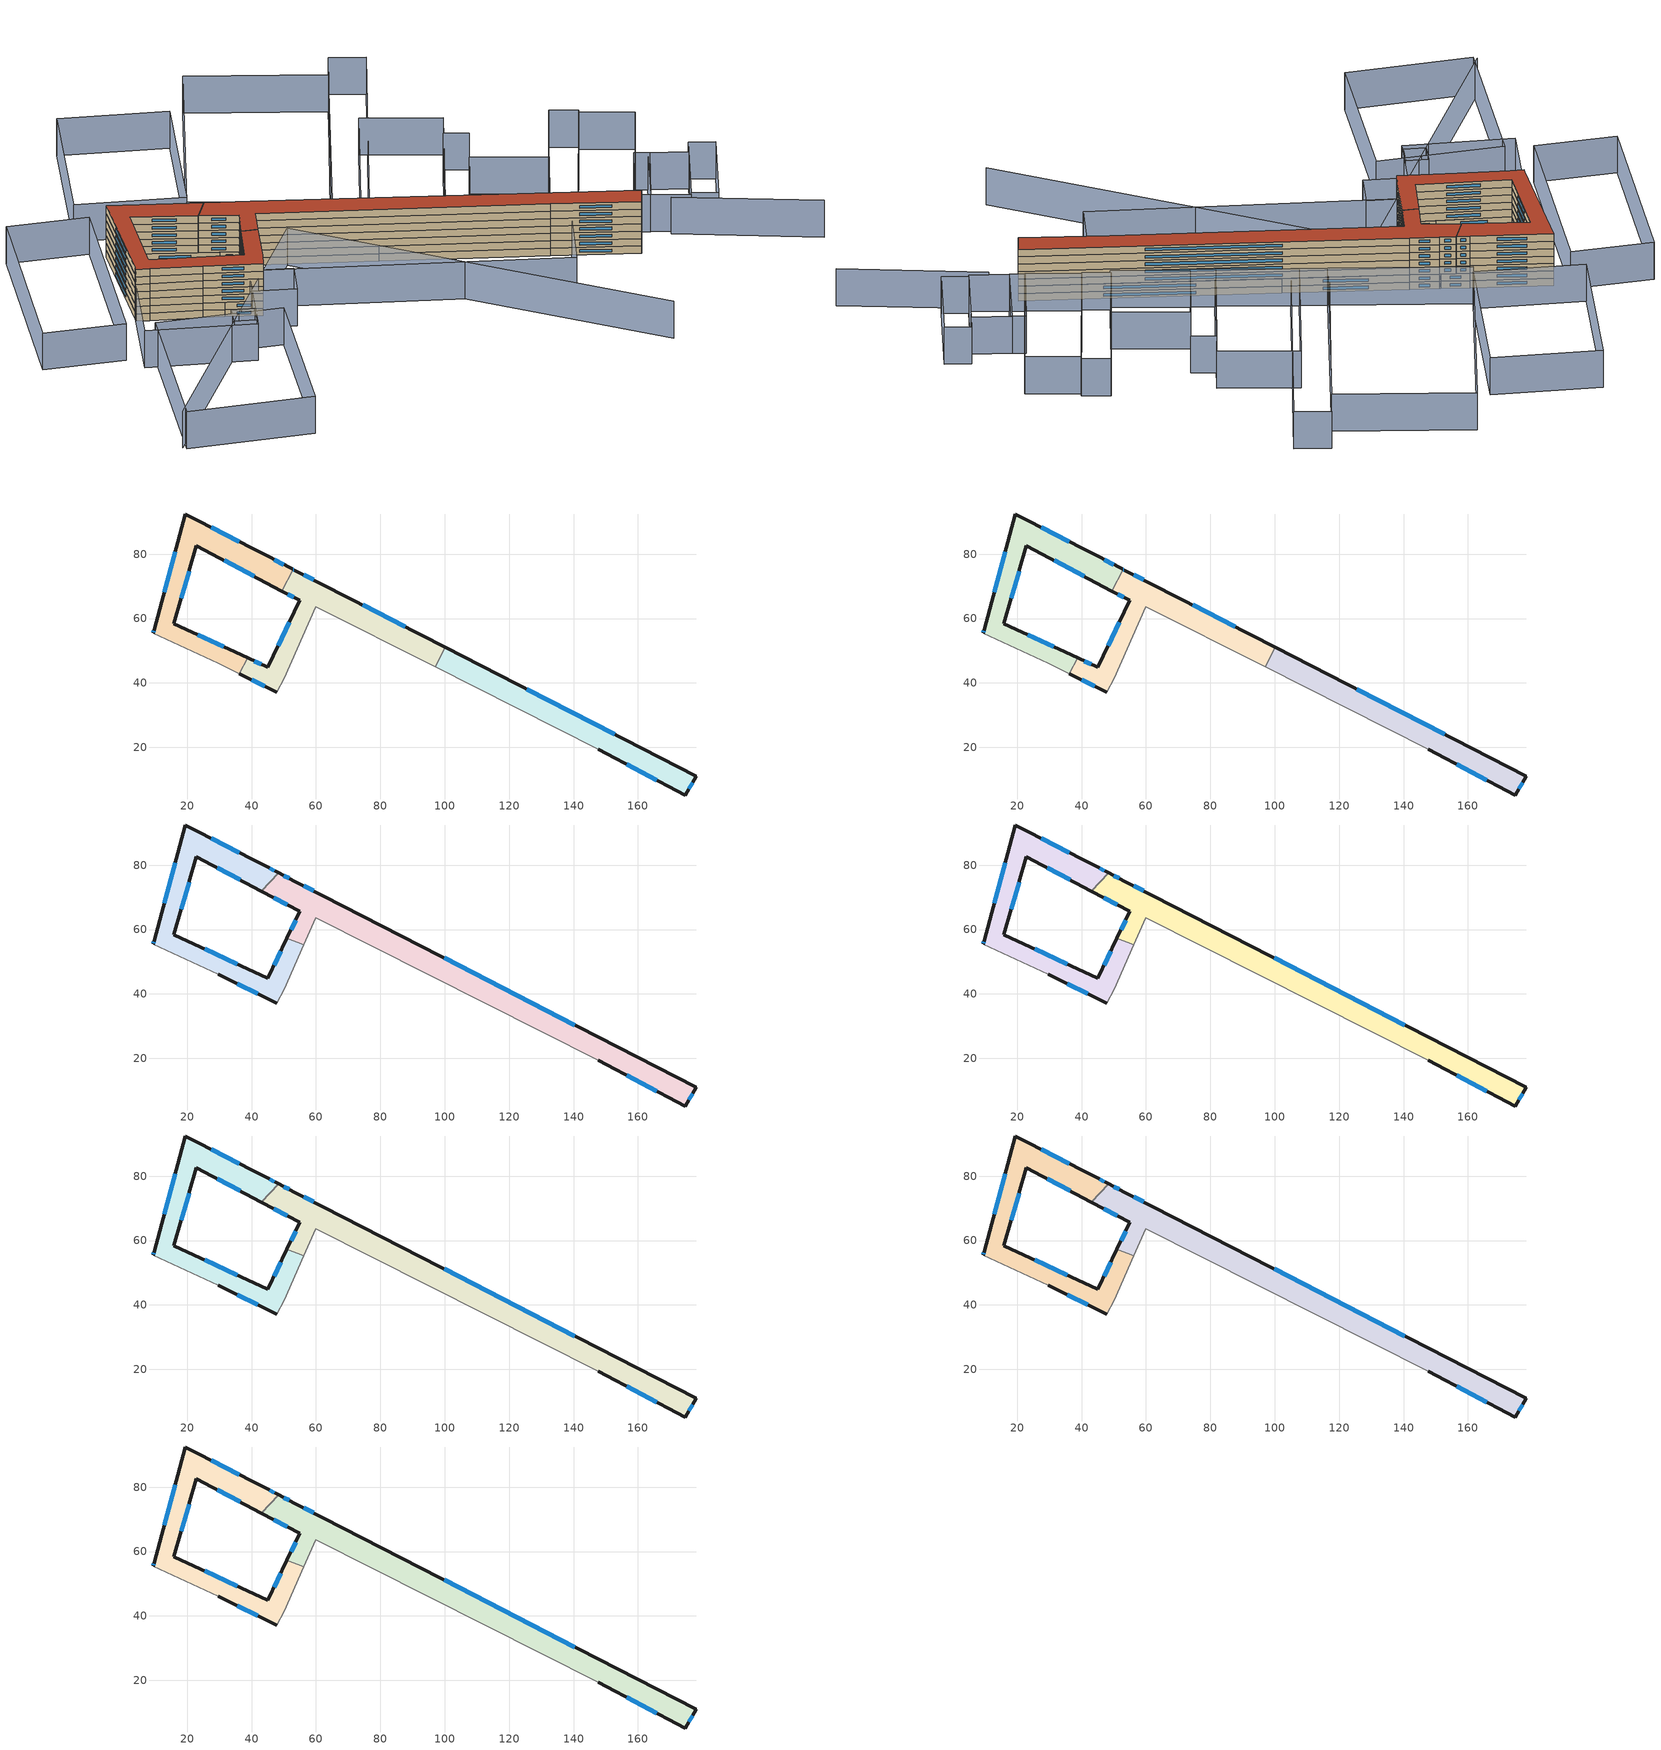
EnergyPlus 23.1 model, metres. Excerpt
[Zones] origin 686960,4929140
3b137a58e6341a56_F0_dwelling_0
 floor ground (EU_floor_Construction): 178.19,10.96 174.68,5.21 147.74,19.35 97.01,45.03 100.11,51.07 z0
 wall outside (EU_wall_Construction): 147.74,19.35 174.68,5.21 178.19,10.96 100.11,51.07 z0:3
 wall adiabatic (EU_wall_Construction): 97.01,45.03 147.74,19.35 z0:3
 wall to 3b137a58e6341a56_F0_dwelling_1 (EU_wall_Construction): 100.11,51.07 97.01,45.03 z0:3
 window (EU_Window_Construction): 152.79,24.01 125.5,38.02 / 175.82,7.08 177.05,9.09 / 156.5,14.75 165.92,9.81 z0.98:2.02
3b137a58e6341a56_F0_dwelling_1
 floor ground (EU_floor_Construction): 100.11,51.07 97.01,45.03 60,63.75 50.1,41.49 47.81,37.13 36.26,42.86 38.78,47.78 45.1,44.83 54.95,65.63 49.44,68.56 52.89,75.29 53.32,75.07 62.15,70.56 z0
 wall outside (EU_wall_Construction): 36.26,42.86 47.81,37.13 / 49.44,68.56 54.95,65.63 45.1,44.83 38.78,47.78 / 100.11,51.07 62.15,70.56 53.32,75.07 52.89,75.29 z0:3
 wall adiabatic (EU_wall_Construction): 47.81,37.13 50.1,41.49 60,63.75 97.01,45.03 z0:3
 wall to 3b137a58e6341a56_F0_dwelling_2 (EU_wall_Construction): 38.78,47.78 36.26,42.86 / 52.89,75.29 49.44,68.56 z0:3
 window (EU_Window_Construction): 40.01,41 44.05,39 / 43.04,45.78 40.83,46.82 / 51.75,58.87 48.3,51.59 / 51.23,67.61 53.16,66.58 / 53.18,75.15 53.03,75.22 / 59.28,72.03 56.19,73.61 / 87.76,57.41 74.49,64.22 z0.98:2.02
3b137a58e6341a56_F0_dwelling_2
 floor ground (EU_floor_Construction): 44.24,79.77 52.89,75.29 49.44,68.56 22.88,82.64 15.91,58.45 38.78,47.78 36.26,42.86 29.66,46.13 13.56,53.58 9.41,55.42 9.71,56.57 19.46,92.48 z0
 wall outside (EU_wall_Construction): 38.78,47.78 15.91,58.45 22.88,82.64 49.44,68.56 / 52.89,75.29 44.24,79.77 19.46,92.48 9.71,56.57 9.41,55.42 z0:3
 wall adiabatic (EU_wall_Construction): 9.41,55.42 13.56,53.58 29.66,46.13 36.26,42.86 z0:3
 window (EU_Window_Construction): 31.52,78.06 40.8,73.14 / 18.18,66.31 20.61,74.77 / 31.34,51.25 23.35,54.98 / 9.61,56.19 9.51,55.8 / 16.29,80.8 12.88,68.25 / 36.18,83.91 27.52,88.35 / 50.08,76.75 47.05,78.32 z0.98:2.02
3b137a58e6341a56_F1_dwelling_0
 floor to 3b137a58e6341a56_F0_dwelling_0 (EU_floor_Construction): 178.19,10.96 174.68,5.21 147.74,19.35 97.01,45.03 100.11,51.07 z3
 wall outside (EU_wall_Construction): 147.74,19.35 174.68,5.21 178.19,10.96 100.11,51.07 z3:6
 wall adiabatic (EU_wall_Construction): 97.01,45.03 147.74,19.35 z3:6
 wall to 3b137a58e6341a56_F1_dwelling_1 (EU_wall_Construction): 100.11,51.07 97.01,45.03 z3:6
 window (EU_Window_Construction): 152.79,24.01 125.5,38.02 / 175.82,7.08 177.05,9.09 / 156.5,14.75 165.92,9.81 z3.98:5.02
3b137a58e6341a56_F1_dwelling_1
 floor to 3b137a58e6341a56_F0_dwelling_1 (EU_floor_Construction): 100.11,51.07 97.01,45.03 60,63.75 50.1,41.49 47.81,37.13 36.26,42.86 38.78,47.78 45.1,44.83 54.95,65.63 49.44,68.56 52.89,75.29 53.32,75.07 62.15,70.56 z3
 wall outside (EU_wall_Construction): 36.26,42.86 47.81,37.13 / 49.44,68.56 54.95,65.63 45.1,44.83 38.78,47.78 / 100.11,51.07 62.15,70.56 53.32,75.07 52.89,75.29 z3:6
 wall adiabatic (EU_wall_Construction): 47.81,37.13 50.1,41.49 60,63.75 97.01,45.03 z3:6
 wall to 3b137a58e6341a56_F1_dwelling_2 (EU_wall_Construction): 38.78,47.78 36.26,42.86 / 52.89,75.29 49.44,68.56 z3:6
 window (EU_Window_Construction): 40.01,41 44.05,39 / 43.04,45.78 40.83,46.82 / 51.75,58.87 48.3,51.59 / 51.23,67.61 53.16,66.58 / 53.18,75.15 53.03,75.22 / 59.28,72.03 56.19,73.61 / 87.76,57.41 74.49,64.22 z3.98:5.02
3b137a58e6341a56_F1_dwelling_2
 floor to 3b137a58e6341a56_F0_dwelling_2 (EU_floor_Construction): 44.24,79.77 52.89,75.29 49.44,68.56 22.88,82.64 15.91,58.45 38.78,47.78 36.26,42.86 29.66,46.13 13.56,53.58 9.41,55.42 9.71,56.57 19.46,92.48 z3
 wall outside (EU_wall_Construction): 38.78,47.78 15.91,58.45 22.88,82.64 49.44,68.56 / 52.89,75.29 44.24,79.77 19.46,92.48 9.71,56.57 9.41,55.42 z3:6
 wall adiabatic (EU_wall_Construction): 9.41,55.42 13.56,53.58 29.66,46.13 36.26,42.86 z3:6
 window (EU_Window_Construction): 31.52,78.06 40.8,73.14 / 18.18,66.31 20.61,74.77 / 31.34,51.25 23.35,54.98 / 9.61,56.19 9.51,55.8 / 16.29,80.8 12.88,68.25 / 36.18,83.91 27.52,88.35 / 50.08,76.75 47.05,78.32 z3.98:5.02
3b137a58e6341a56_F2_dwelling_0
 floor to 3b137a58e6341a56_F1_dwelling_1 (EU_floor_Construction): 56.27,55.36 50.1,41.49 47.81,37.13 36.26,42.86 38.78,47.78 45.1,44.83 50.99,57.27 z6
 floor to 3b137a58e6341a56_F1_dwelling_2 (EU_floor_Construction): 44.24,79.77 48.39,77.62 42.99,71.97 22.88,82.64 15.91,58.45 38.78,47.78 36.26,42.86 29.66,46.13 13.56,53.58 9.41,55.42 9.71,56.57 19.46,92.48 z6
 wall outside (EU_wall_Construction): 50.99,57.27 45.1,44.83 15.91,58.45 22.88,82.64 42.99,71.97 / 29.66,46.13 47.81,37.13 / 48.39,77.62 44.24,79.77 19.46,92.48 9.71,56.57 9.41,55.42 z6:9
 wall adiabatic (EU_wall_Construction): 47.81,37.13 50.1,41.49 56.27,55.36 / 9.41,55.42 13.56,53.58 29.66,46.13 z6:9
 wall to 3b137a58e6341a56_F2_dwelling_1 (EU_wall_Construction): 42.99,71.97 48.39,77.62 / 56.27,55.36 50.99,57.27 z6:9
 window (EU_Window_Construction): 29.42,79.17 36.45,75.44 / 18.18,66.31 20.61,74.77 / 35.61,49.25 25.4,54.02 / 49.08,53.22 47.02,48.87 / 35.56,43.21 41.91,40.06 / 9.61,56.19 9.51,55.8 / 16.29,80.8 12.88,68.25 / 36.18,83.91 27.52,88.35 / 47.04,78.32 45.59,79.07 z6.98:8.02
3b137a58e6341a56_F2_dwelling_1
 floor to 3b137a58e6341a56_F1_dwelling_0 (EU_floor_Construction): 178.19,10.96 174.68,5.21 147.74,19.35 97.01,45.03 100.11,51.07 z6
 floor to 3b137a58e6341a56_F1_dwelling_1 (EU_floor_Construction): 100.11,51.07 97.01,45.03 60,63.75 56.27,55.36 50.99,57.27 54.95,65.63 49.44,68.56 52.89,75.29 53.32,75.07 62.15,70.56 z6
 floor to 3b137a58e6341a56_F1_dwelling_2 (EU_floor_Construction): 52.89,75.29 49.44,68.56 42.99,71.97 48.39,77.62 z6
 wall outside (EU_wall_Construction): 147.74,19.35 174.68,5.21 178.19,10.96 62.15,70.56 53.32,75.07 48.39,77.62 / 42.99,71.97 54.95,65.63 50.99,57.27 z6:9
 wall adiabatic (EU_wall_Construction): 56.27,55.36 60,63.75 147.74,19.35 z6:9
 window (EU_Window_Construction): 156.5,14.75 165.92,9.81 / 53.66,62.91 52.28,59.99 / 46.88,69.91 51.06,67.7 / 51.72,75.9 50,76.79 / 59.28,72.03 56.19,73.61 / 140.45,30.35 99.89,51.18 / 175.82,7.08 177.05,9.09 z6.98:8.02
3b137a58e6341a56_F3_dwelling_0
 floor to 3b137a58e6341a56_F2_dwelling_0 (EU_floor_Construction): 48.39,77.62 42.99,71.97 22.88,82.64 15.91,58.45 45.1,44.83 50.99,57.27 56.27,55.36 50.1,41.49 47.81,37.13 29.66,46.13 13.56,53.58 9.41,55.42 9.71,56.57 19.46,92.48 44.24,79.77 z9
 wall outside (EU_wall_Construction): 50.99,57.27 45.1,44.83 15.91,58.45 22.88,82.64 42.99,71.97 / 29.66,46.13 47.81,37.13 / 48.39,77.62 44.24,79.77 19.46,92.48 9.71,56.57 9.41,55.42 z9:12
 wall adiabatic (EU_wall_Construction): 47.81,37.13 50.1,41.49 56.27,55.36 / 9.41,55.42 13.56,53.58 29.66,46.13 z9:12
 wall to 3b137a58e6341a56_F3_dwelling_1 (EU_wall_Construction): 42.99,71.97 48.39,77.62 / 56.27,55.36 50.99,57.27 z9:12
 window (EU_Window_Construction): 29.42,79.17 36.45,75.44 / 18.18,66.31 20.61,74.77 / 35.61,49.25 25.4,54.02 / 49.08,53.22 47.02,48.87 / 35.56,43.21 41.91,40.06 / 9.61,56.19 9.51,55.8 / 16.29,80.8 12.88,68.25 / 36.18,83.91 27.52,88.35 / 47.04,78.32 45.59,79.07 z9.98:11.02
3b137a58e6341a56_F3_dwelling_1
 floor to 3b137a58e6341a56_F2_dwelling_1 (EU_floor_Construction): 147.74,19.35 60,63.75 56.27,55.36 50.99,57.27 54.95,65.63 42.99,71.97 48.39,77.62 53.32,75.07 62.15,70.56 178.19,10.96 174.68,5.21 z9
 wall outside (EU_wall_Construction): 147.74,19.35 174.68,5.21 178.19,10.96 62.15,70.56 53.32,75.07 48.39,77.62 / 42.99,71.97 54.95,65.63 50.99,57.27 z9:12
 wall adiabatic (EU_wall_Construction): 56.27,55.36 60,63.75 147.74,19.35 z9:12
 window (EU_Window_Construction): 156.5,14.75 165.92,9.81 / 53.66,62.91 52.28,59.99 / 46.88,69.91 51.06,67.7 / 51.72,75.9 50,76.79 / 59.28,72.03 56.19,73.61 / 140.45,30.35 99.89,51.18 / 175.82,7.08 177.05,9.09 z9.98:11.02
3b137a58e6341a56_F4_dwelling_0
 floor to 3b137a58e6341a56_F3_dwelling_0 (EU_floor_Construction): 48.39,77.62 42.99,71.97 22.88,82.64 15.91,58.45 45.1,44.83 50.99,57.27 56.27,55.36 50.1,41.49 47.81,37.13 29.66,46.13 13.56,53.58 9.41,55.42 9.71,56.57 19.46,92.48 44.24,79.77 z12
 wall outside (EU_wall_Construction): 50.99,57.27 45.1,44.83 15.91,58.45 22.88,82.64 42.99,71.97 / 29.66,46.13 47.81,37.13 / 48.39,77.62 44.24,79.77 19.46,92.48 9.71,56.57 9.41,55.42 z12:15
 wall adiabatic (EU_wall_Construction): 47.81,37.13 50.1,41.49 56.27,55.36 / 9.41,55.42 13.56,53.58 29.66,46.13 z12:15
 wall to 3b137a58e6341a56_F4_dwelling_1 (EU_wall_Construction): 42.99,71.97 48.39,77.62 / 56.27,55.36 50.99,57.27 z12:15
 window (EU_Window_Construction): 29.42,79.17 36.45,75.44 / 18.18,66.31 20.61,74.77 / 35.61,49.25 25.4,54.02 / 49.08,53.22 47.02,48.87 / 35.56,43.21 41.91,40.06 / 9.61,56.19 9.51,55.8 / 16.29,80.8 12.88,68.25 / 36.18,83.91 27.52,88.35 / 47.04,78.32 45.59,79.07 z12.98:14.02
3b137a58e6341a56_F4_dwelling_1
 floor to 3b137a58e6341a56_F3_dwelling_1 (EU_floor_Construction): 147.74,19.35 60,63.75 56.27,55.36 50.99,57.27 54.95,65.63 42.99,71.97 48.39,77.62 53.32,75.07 62.15,70.56 178.19,10.96 174.68,5.21 z12
 wall outside (EU_wall_Construction): 147.74,19.35 174.68,5.21 178.19,10.96 62.15,70.56 53.32,75.07 48.39,77.62 / 42.99,71.97 54.95,65.63 50.99,57.27 z12:15
 wall adiabatic (EU_wall_Construction): 56.27,55.36 60,63.75 147.74,19.35 z12:15
 window (EU_Window_Construction): 156.5,14.75 165.92,9.81 / 53.66,62.91 52.28,59.99 / 46.88,69.91 51.06,67.7 / 51.72,75.9 50,76.79 / 59.28,72.03 56.19,73.61 / 140.45,30.35 99.89,51.18 / 175.82,7.08 177.05,9.09 z12.98:14.02
3b137a58e6341a56_F5_dwelling_0
 floor to 3b137a58e6341a56_F4_dwelling_0 (EU_floor_Construction): 48.39,77.62 42.99,71.97 22.88,82.64 15.91,58.45 45.1,44.83 50.99,57.27 56.27,55.36 50.1,41.49 47.81,37.13 29.66,46.13 13.56,53.58 9.41,55.42 9.71,56.57 19.46,92.48 44.24,79.77 z15
 wall outside (EU_wall_Construction): 50.99,57.27 45.1,44.83 15.91,58.45 22.88,82.64 42.99,71.97 / 29.66,46.13 47.81,37.13 / 48.39,77.62 44.24,79.77 19.46,92.48 9.71,56.57 9.41,55.42 z15:18
 wall adiabatic (EU_wall_Construction): 47.81,37.13 50.1,41.49 56.27,55.36 / 9.41,55.42 13.56,53.58 29.66,46.13 z15:18
 wall to 3b137a58e6341a56_F5_dwelling_1 (EU_wall_Construction): 42.99,71.97 48.39,77.62 / 56.27,55.36 50.99,57.27 z15:18
 window (EU_Window_Construction): 29.42,79.17 36.45,75.44 / 18.18,66.31 20.61,74.77 / 35.61,49.25 25.4,54.02 / 49.08,53.22 47.02,48.87 / 35.56,43.21 41.91,40.06 / 9.61,56.19 9.51,55.8 / 16.29,80.8 12.88,68.25 / 36.18,83.91 27.52,88.35 / 47.04,78.32 45.59,79.07 z15.98:17.02
3b137a58e6341a56_F5_dwelling_1
 floor to 3b137a58e6341a56_F4_dwelling_1 (EU_floor_Construction): 147.74,19.35 60,63.75 56.27,55.36 50.99,57.27 54.95,65.63 42.99,71.97 48.39,77.62 53.32,75.07 62.15,70.56 178.19,10.96 174.68,5.21 z15
 wall outside (EU_wall_Construction): 147.74,19.35 174.68,5.21 178.19,10.96 62.15,70.56 53.32,75.07 48.39,77.62 / 42.99,71.97 54.95,65.63 50.99,57.27 z15:18
 wall adiabatic (EU_wall_Construction): 56.27,55.36 60,63.75 147.74,19.35 z15:18
 window (EU_Window_Construction): 156.5,14.75 165.92,9.81 / 53.66,62.91 52.28,59.99 / 46.88,69.91 51.06,67.7 / 51.72,75.9 50,76.79 / 59.28,72.03 56.19,73.61 / 140.45,30.35 99.89,51.18 / 175.82,7.08 177.05,9.09 z15.98:17.02
3b137a58e6341a56_F6_dwelling_0
 floor to 3b137a58e6341a56_F5_dwelling_0 (EU_floor_Construction): 48.39,77.62 42.99,71.97 22.88,82.64 15.91,58.45 45.1,44.83 50.99,57.27 56.27,55.36 50.1,41.49 47.81,37.13 29.66,46.13 13.56,53.58 9.41,55.42 9.71,56.57 19.46,92.48 44.24,79.77 z18
 wall outside (EU_wall_Construction): 50.99,57.27 45.1,44.83 15.91,58.45 22.88,82.64 42.99,71.97 / 29.66,46.13 47.81,37.13 / 48.39,77.62 44.24,79.77 19.46,92.48 9.71,56.57 9.41,55.42 z18:21
 wall adiabatic (EU_wall_Construction): 47.81,37.13 50.1,41.49 56.27,55.36 / 9.41,55.42 13.56,53.58 29.66,46.13 z18:21
 wall to 3b137a58e6341a56_F6_dwelling_1 (EU_wall_Construction): 42.99,71.97 48.39,77.62 / 56.27,55.36 50.99,57.27 z18:21
 window (EU_Window_Construction): 29.42,79.17 36.45,75.44 / 18.18,66.31 20.61,74.77 / 35.61,49.25 25.4,54.02 / 49.08,53.22 47.02,48.87 / 35.56,43.21 41.91,40.06 / 9.61,56.19 9.51,55.8 / 16.29,80.8 12.88,68.25 / 36.18,83.91 27.52,88.35 / 47.04,78.32 45.59,79.07 z18.98:20.02
 roof outside (EU_roof_Construction): 50.1,41.49 56.27,55.36 50.99,57.27 45.1,44.83 15.91,58.45 22.88,82.64 42.99,71.97 48.39,77.62 44.24,79.77 19.46,92.48 9.71,56.57 9.41,55.42 13.56,53.58 29.66,46.13 47.81,37.13 z21
3b137a58e6341a56_F6_dwelling_1
 floor to 3b137a58e6341a56_F5_dwelling_1 (EU_floor_Construction): 147.74,19.35 60,63.75 56.27,55.36 50.99,57.27 54.95,65.63 42.99,71.97 48.39,77.62 53.32,75.07 62.15,70.56 178.19,10.96 174.68,5.21 z18
 wall outside (EU_wall_Construction): 147.74,19.35 174.68,5.21 178.19,10.96 62.15,70.56 53.32,75.07 48.39,77.62 / 42.99,71.97 54.95,65.63 50.99,57.27 z18:21
 wall adiabatic (EU_wall_Construction): 56.27,55.36 60,63.75 147.74,19.35 z18:21
 window (EU_Window_Construction): 156.5,14.75 165.92,9.81 / 53.66,62.91 52.28,59.99 / 46.88,69.91 51.06,67.7 / 51.72,75.9 50,76.79 / 59.28,72.03 56.19,73.61 / 140.45,30.35 99.89,51.18 / 175.82,7.08 177.05,9.09 z18.98:20.02
 roof outside (EU_roof_Construction): 174.68,5.21 178.19,10.96 62.15,70.56 53.32,75.07 48.39,77.62 42.99,71.97 54.95,65.63 50.99,57.27 56.27,55.36 60,63.75 147.74,19.35 z21
shading: 188.82,10 231.93,-17.04 / -13.83,-15.74 69.25,58.29 / 69.25,58.29 159.32,-42.79 / -12.82,-16.76 3.8,33.05 / 3.8,33.05 45.18,19.25 / 45.18,19.25 28.55,-30.57 / 28.55,-30.57 -12.82,-16.76 / 217.65,30.18 203.86,4.49 / 203.86,4.49 195.79,8.82 / 195.79,8.82 209.58,34.51 / 209.58,34.51 217.65,30.18 / 207,29.73 195.49,8.14 / 195.49,8.14 183.53,14.52 / 183.53,14.52 195.03,36.1 / 195.03,36.1 207,29.73 / 183.57,14.5 178.97,17.08 / 178.97,17.08 190.92,38.39 / 190.92,38.39 195.53,35.81 / 195.53,35.81 183.57,14.5 / 34.01,17.68 26.88,20.6 / 26.88,20.6 29.41,26.79 / 29.41,26.79 36.54,23.88 / 36.54,23.88 34.01,17.68 / 45.63,43.52 59.55,37.19 / 59.55,37.19 54.68,26.48 / 54.68,26.48 40.76,32.8 / 40.76,32.8 45.63,43.52 / 9.41,55.42 44.21,40.01 / 44.21,40.01 33.35,15.48 / 33.35,15.48 -1.46,30.9 / -1.46,30.9 9.41,55.42 / 144.09,-4.43 49.31,41.87 / 49.31,41.87 60,63.75 / 60,63.75 154.78,17.45 / 154.78,17.45 144.09,-4.43 / 162.63,26.24 186.88,67.97 / 186.88,67.97 203.15,58.52 / 203.15,58.52 178.9,16.79 / 178.9,16.79 162.63,26.24 / 130.42,42.76 142.33,63.64 / 142.33,63.64 165.45,50.45 / 165.45,50.45 153.54,29.57 / 153.54,29.57 130.42,42.76 / 187.44,68.94 162.36,25.79 / 162.36,25.79 153.77,30.78 / 153.77,30.78 178.85,73.93 / 178.85,73.93 187.44,68.94 / 149.26,75.74 130.24,42.45 / 130.24,42.45 122.84,46.68 / 122.84,46.68 141.86,79.97 / 141.86,79.97 149.26,75.74 / 146.28,87.69 123.04,46.28 / 123.04,46.28 98.52,60.03 / 98.52,60.03 121.76,101.45 / 121.76,101.45 146.28,87.69 / -4.76,37.54 -31.51,46.68 / -31.51,46.68 -11.19,106.09 / -11.19,106.09 15.56,96.94 / 15.56,96.94 -4.76,37.54 / 69.38,136.49 49.27,90.63 / 49.27,90.63 14.63,105.82 / 14.63,105.82 34.74,151.68 / 34.74,151.68 69.38,136.49 / 89.8,64.86 130.56,137.04 / 130.56,137.04 141.66,130.76 / 141.66,130.76 100.9,58.59 / 100.9,58.59 89.8,64.86 / 90.21,64.63 47.89,88.09 / 47.89,88.09 83.31,151.97 / 83.31,151.97 125.63,128.51 / 125.63,128.51 90.21,64.63 z0:15
[Building]
EU S2 Campaign: North Axis=0; Terrain=City; Solar Distribution=FullExterior
[Site:Location]
Bologna: Latitude=44.5; Longitude=11.25; Time Zone=1; Elevation=37
[SizingPeriod:WeatherFileDays]
AnnualSizingPeriod: Begin Month=1; Begin Day of Month=1; End Month=12; End Day of Month=31; Day of Week for Start Day=Monday; Use Weather File Daylight Saving Period=No; Use Weather File Rain and Snow Indicators=No
[MATERIAL]
EU_InternalMass_Material: Roughness=MediumRough; Thickness=0.1; Conductivity=1; Density=1800; Specific Heat=900; Thermal Absorptance=0.9; Solar Absorptance=0.7; Visible Absorptance=0.7
[MATERIAL:NOMASS] Roughness=MediumRough; Thermal Absorptance=0.9; Solar Absorptance=0.7; Visible Absorptance=0.7
Name | Thermal Resistance
EU_wall_NoMass | 0.905828
EU_roof_NoMass | 0.37593
EU_floor_NoMass | 0.67114
[WINDOWMATERIAL:SIMPLEGLAZINGSYSTEM]
EU_Window_SimpleGlazing: UFactor=4.52486; Solar Heat Gain Coefficient=0.85; Visible Transmittance=0.85
[CONSTRUCTION]
EU_wall_Construction: EU_wall_NoMass
EU_roof_Construction: EU_roof_NoMass
EU_floor_Construction: EU_floor_NoMass
EU_InternalMass_Construction: EU_InternalMass_Material
EU_Window_Construction: EU_Window_SimpleGlazing
[ZONE] Type=1; Multiplier=1; Ceiling Height=autocalculate; Floor Area=autocalculate; Part of Total Floor Area=Yes
Name | Volume
3b137a58e6341a56_F0_dwelling_0 | 1734.96
3b137a58e6341a56_F1_dwelling_0 | 1734.95
3b137a58e6341a56_F2_dwelling_0 | 2057.38
3b137a58e6341a56_F3_dwelling_0; 3b137a58e6341a56_F4_dwelling_0; 3b137a58e6341a56_F5_dwelling_0; 3b137a58e6341a56_F6_dwelling_0 | 2057.39
3b137a58e6341a56_F0_dwelling_1; 3b137a58e6341a56_F1_dwelling_1 | 1734.99
3b137a58e6341a56_F2_dwelling_1; 3b137a58e6341a56_F3_dwelling_1; 3b137a58e6341a56_F4_dwelling_1; 3b137a58e6341a56_F5_dwelling_1; 3b137a58e6341a56_F6_dwelling_1 | 3147.56
3b137a58e6341a56_F0_dwelling_2; 3b137a58e6341a56_F1_dwelling_2 | 1735.01
[INTERNALMASS] Construction=EU_InternalMass_Construction
Name | Zone or ZoneList | Surface Area
3b137a58e6341a56_F0_dwelling_0_EU_InternalMass | 3b137a58e6341a56_F0_dwelling_0 | 578.318
3b137a58e6341a56_F0_dwelling_1_EU_InternalMass | 3b137a58e6341a56_F0_dwelling_1 | 578.329
3b137a58e6341a56_F0_dwelling_2_EU_InternalMass | 3b137a58e6341a56_F0_dwelling_2 | 578.336
3b137a58e6341a56_F1_dwelling_0_EU_InternalMass | 3b137a58e6341a56_F1_dwelling_0 | 578.318
3b137a58e6341a56_F1_dwelling_1_EU_InternalMass | 3b137a58e6341a56_F1_dwelling_1 | 578.329
3b137a58e6341a56_F1_dwelling_2_EU_InternalMass | 3b137a58e6341a56_F1_dwelling_2 | 578.336
3b137a58e6341a56_F2_dwelling_0_EU_InternalMass | 3b137a58e6341a56_F2_dwelling_0 | 685.797
3b137a58e6341a56_F2_dwelling_1_EU_InternalMass | 3b137a58e6341a56_F2_dwelling_1 | 1049.14
3b137a58e6341a56_F3_dwelling_0_EU_InternalMass | 3b137a58e6341a56_F3_dwelling_0 | 685.797
3b137a58e6341a56_F3_dwelling_1_EU_InternalMass | 3b137a58e6341a56_F3_dwelling_1 | 1049.14
3b137a58e6341a56_F4_dwelling_0_EU_InternalMass | 3b137a58e6341a56_F4_dwelling_0 | 685.797
3b137a58e6341a56_F4_dwelling_1_EU_InternalMass | 3b137a58e6341a56_F4_dwelling_1 | 1049.14
3b137a58e6341a56_F5_dwelling_0_EU_InternalMass | 3b137a58e6341a56_F5_dwelling_0 | 685.797
3b137a58e6341a56_F5_dwelling_1_EU_InternalMass | 3b137a58e6341a56_F5_dwelling_1 | 1049.14
3b137a58e6341a56_F6_dwelling_0_EU_InternalMass | 3b137a58e6341a56_F6_dwelling_0 | 685.797
3b137a58e6341a56_F6_dwelling_1_EU_InternalMass | 3b137a58e6341a56_F6_dwelling_1 | 1049.14
[OTHEREQUIPMENT] Fuel Type=Electricity; Design Level Calculation Method=Watts/Area; Power per Zone Floor Area=1; Fraction Latent=0; Fraction Radiant=0; Fraction Lost=0; Carbon Dioxide Generation Rate=0; EndUse Subcategory=EU_Step8_InternalGains
Name | Zone or ZoneList or Space or SpaceList | Schedule
EU_Step8_InternalGain_3b137a58e6341a56_F0_dwelling_0_f000 | 3b137a58e6341a56_F0_dwelling_0 | EU_Step8_GainSchedule_3b137a58e6341a56_F0_dwelling_0_f000
EU_Step8_InternalGain_3b137a58e6341a56_F0_dwelling_1_f000 | 3b137a58e6341a56_F0_dwelling_1 | EU_Step8_GainSchedule_3b137a58e6341a56_F0_dwelling_1_f000
EU_Step8_InternalGain_3b137a58e6341a56_F0_dwelling_2_f000 | 3b137a58e6341a56_F0_dwelling_2 | EU_Step8_GainSchedule_3b137a58e6341a56_F0_dwelling_2_f000
EU_Step8_InternalGain_3b137a58e6341a56_F1_dwelling_0_f000 | 3b137a58e6341a56_F1_dwelling_0 | EU_Step8_GainSchedule_3b137a58e6341a56_F1_dwelling_0_f000
EU_Step8_InternalGain_3b137a58e6341a56_F1_dwelling_1_f000 | 3b137a58e6341a56_F1_dwelling_1 | EU_Step8_GainSchedule_3b137a58e6341a56_F1_dwelling_1_f000
EU_Step8_InternalGain_3b137a58e6341a56_F1_dwelling_2_f000 | 3b137a58e6341a56_F1_dwelling_2 | EU_Step8_GainSchedule_3b137a58e6341a56_F1_dwelling_2_f000
EU_Step8_InternalGain_3b137a58e6341a56_F2_dwelling_0_f000 | 3b137a58e6341a56_F2_dwelling_0 | EU_Step8_GainSchedule_3b137a58e6341a56_F2_dwelling_0_f000
EU_Step8_InternalGain_3b137a58e6341a56_F2_dwelling_1_f000 | 3b137a58e6341a56_F2_dwelling_1 | EU_Step8_GainSchedule_3b137a58e6341a56_F2_dwelling_1_f000
EU_Step8_InternalGain_3b137a58e6341a56_F3_dwelling_0_f000 | 3b137a58e6341a56_F3_dwelling_0 | EU_Step8_GainSchedule_3b137a58e6341a56_F3_dwelling_0_f000
EU_Step8_InternalGain_3b137a58e6341a56_F3_dwelling_1_f000 | 3b137a58e6341a56_F3_dwelling_1 | EU_Step8_GainSchedule_3b137a58e6341a56_F3_dwelling_1_f000
EU_Step8_InternalGain_3b137a58e6341a56_F4_dwelling_0_f000 | 3b137a58e6341a56_F4_dwelling_0 | EU_Step8_GainSchedule_3b137a58e6341a56_F4_dwelling_0_f000
EU_Step8_InternalGain_3b137a58e6341a56_F4_dwelling_1_f000 | 3b137a58e6341a56_F4_dwelling_1 | EU_Step8_GainSchedule_3b137a58e6341a56_F4_dwelling_1_f000
EU_Step8_InternalGain_3b137a58e6341a56_F5_dwelling_0_f000 | 3b137a58e6341a56_F5_dwelling_0 | EU_Step8_GainSchedule_3b137a58e6341a56_F5_dwelling_0_f000
EU_Step8_InternalGain_3b137a58e6341a56_F5_dwelling_1_f000 | 3b137a58e6341a56_F5_dwelling_1 | EU_Step8_GainSchedule_3b137a58e6341a56_F5_dwelling_1_f000
EU_Step8_InternalGain_3b137a58e6341a56_F6_dwelling_0_f000 | 3b137a58e6341a56_F6_dwelling_0 | EU_Step8_GainSchedule_3b137a58e6341a56_F6_dwelling_0_f000
EU_Step8_InternalGain_3b137a58e6341a56_F6_dwelling_1_f000 | 3b137a58e6341a56_F6_dwelling_1 | EU_Step8_GainSchedule_3b137a58e6341a56_F6_dwelling_1_f000
[ZONEVENTILATION:DESIGNFLOWRATE] Schedule=EU_AlwaysOn; Design Flow Rate Calculation Method=AirChanges/Hour; Air Changes per Hour=0.73129; Ventilation Type=Natural; Fan Pressure Rise=0; Fan Total Efficiency=1; Constant Term Coefficient=1; Temperature Term Coefficient=0; Velocity Term Coefficient=0; Velocity Squared Term Coefficient=0; Minimum Indoor Temperature=-100; Maximum Indoor Temperature=100; Delta Temperature=-100; Minimum Outdoor Temperature=-100; Maximum Outdoor Temperature=100; Maximum Wind Speed=40
Name | Zone or ZoneList or Space or SpaceList
EU_ConstantAir_3b137a58e6341a56_F0_dwelling_0 | 3b137a58e6341a56_F0_dwelling_0
EU_ConstantAir_3b137a58e6341a56_F0_dwelling_1 | 3b137a58e6341a56_F0_dwelling_1
EU_ConstantAir_3b137a58e6341a56_F0_dwelling_2 | 3b137a58e6341a56_F0_dwelling_2
EU_ConstantAir_3b137a58e6341a56_F1_dwelling_0 | 3b137a58e6341a56_F1_dwelling_0
EU_ConstantAir_3b137a58e6341a56_F1_dwelling_1 | 3b137a58e6341a56_F1_dwelling_1
EU_ConstantAir_3b137a58e6341a56_F1_dwelling_2 | 3b137a58e6341a56_F1_dwelling_2
EU_ConstantAir_3b137a58e6341a56_F2_dwelling_0 | 3b137a58e6341a56_F2_dwelling_0
EU_ConstantAir_3b137a58e6341a56_F2_dwelling_1 | 3b137a58e6341a56_F2_dwelling_1
EU_ConstantAir_3b137a58e6341a56_F3_dwelling_0 | 3b137a58e6341a56_F3_dwelling_0
EU_ConstantAir_3b137a58e6341a56_F3_dwelling_1 | 3b137a58e6341a56_F3_dwelling_1
EU_ConstantAir_3b137a58e6341a56_F4_dwelling_0 | 3b137a58e6341a56_F4_dwelling_0
EU_ConstantAir_3b137a58e6341a56_F4_dwelling_1 | 3b137a58e6341a56_F4_dwelling_1
EU_ConstantAir_3b137a58e6341a56_F5_dwelling_0 | 3b137a58e6341a56_F5_dwelling_0
EU_ConstantAir_3b137a58e6341a56_F5_dwelling_1 | 3b137a58e6341a56_F5_dwelling_1
EU_ConstantAir_3b137a58e6341a56_F6_dwelling_0 | 3b137a58e6341a56_F6_dwelling_0
EU_ConstantAir_3b137a58e6341a56_F6_dwelling_1 | 3b137a58e6341a56_F6_dwelling_1
[HVACTEMPLATE:THERMOSTAT] Constant Heating Setpoint=20; Constant Cooling Setpoint=50
EU_HeatOnly_3b137a58e6341a56_F0_dwelling_0; EU_HeatOnly_3b137a58e6341a56_F0_dwelling_1; EU_HeatOnly_3b137a58e6341a56_F0_dwelling_2; EU_HeatOnly_3b137a58e6341a56_F1_dwelling_0; EU_HeatOnly_3b137a58e6341a56_F1_dwelling_1; EU_HeatOnly_3b137a58e6341a56_F1_dwelling_2; EU_HeatOnly_3b137a58e6341a56_F2_dwelling_0; EU_HeatOnly_3b137a58e6341a56_F2_dwelling_1; EU_HeatOnly_3b137a58e6341a56_F3_dwelling_0; EU_HeatOnly_3b137a58e6341a56_F3_dwelling_1; EU_HeatOnly_3b137a58e6341a56_F4_dwelling_0; EU_HeatOnly_3b137a58e6341a56_F4_dwelling_1; EU_HeatOnly_3b137a58e6341a56_F5_dwelling_0; EU_HeatOnly_3b137a58e6341a56_F5_dwelling_1; EU_HeatOnly_3b137a58e6341a56_F6_dwelling_0; EU_HeatOnly_3b137a58e6341a56_F6_dwelling_1
[HVACTEMPLATE:ZONE:IDEALLOADSAIRSYSTEM] System Availability Schedule=EU_AlwaysOn; Maximum Heating Supply Air Temperature=50; Minimum Cooling Supply Air Temperature=13; Maximum Heating Supply Air Humidity Ratio=0.0156; Minimum Cooling Supply Air Humidity Ratio=0.0077; Heating Limit=NoLimit; Cooling Limit=NoLimit; Heating Availability Schedule=EU_AlwaysOn; Cooling Availability Schedule=EU_CoolingOff; Dehumidification Control Type=ConstantSensibleHeatRatio; Cooling Sensible Heat Ratio=0.7; Dehumidification Setpoint=60; Humidification Control Type=None; Humidification Setpoint=30; Outdoor Air Method=None; Outdoor Air Flow Rate per Person=0.00944; Outdoor Air Flow Rate per Zone Floor Area=0; Outdoor Air Flow Rate per Zone=0; Demand Controlled Ventilation Type=None; Outdoor Air Economizer Type=NoEconomizer; Heat Recovery Type=None; Sensible Heat Recovery Effectiveness=0.7; Latent Heat Recovery Effectiveness=0.65
Name | Template Thermostat
3b137a58e6341a56_F0_dwelling_0 | EU_HeatOnly_3b137a58e6341a56_F0_dwelling_0
3b137a58e6341a56_F0_dwelling_1 | EU_HeatOnly_3b137a58e6341a56_F0_dwelling_1
3b137a58e6341a56_F0_dwelling_2 | EU_HeatOnly_3b137a58e6341a56_F0_dwelling_2
3b137a58e6341a56_F1_dwelling_0 | EU_HeatOnly_3b137a58e6341a56_F1_dwelling_0
3b137a58e6341a56_F1_dwelling_1 | EU_HeatOnly_3b137a58e6341a56_F1_dwelling_1
3b137a58e6341a56_F1_dwelling_2 | EU_HeatOnly_3b137a58e6341a56_F1_dwelling_2
3b137a58e6341a56_F2_dwelling_0 | EU_HeatOnly_3b137a58e6341a56_F2_dwelling_0
3b137a58e6341a56_F2_dwelling_1 | EU_HeatOnly_3b137a58e6341a56_F2_dwelling_1
3b137a58e6341a56_F3_dwelling_0 | EU_HeatOnly_3b137a58e6341a56_F3_dwelling_0
3b137a58e6341a56_F3_dwelling_1 | EU_HeatOnly_3b137a58e6341a56_F3_dwelling_1
3b137a58e6341a56_F4_dwelling_0 | EU_HeatOnly_3b137a58e6341a56_F4_dwelling_0
3b137a58e6341a56_F4_dwelling_1 | EU_HeatOnly_3b137a58e6341a56_F4_dwelling_1
3b137a58e6341a56_F5_dwelling_0 | EU_HeatOnly_3b137a58e6341a56_F5_dwelling_0
3b137a58e6341a56_F5_dwelling_1 | EU_HeatOnly_3b137a58e6341a56_F5_dwelling_1
3b137a58e6341a56_F6_dwelling_0 | EU_HeatOnly_3b137a58e6341a56_F6_dwelling_0
3b137a58e6341a56_F6_dwelling_1 | EU_HeatOnly_3b137a58e6341a56_F6_dwelling_1
[SIZING:ZONE] Zone Cooling Design Supply Air Temperature Input Method=SupplyAirTemperature; Zone Cooling Design Supply Air Temperature=13; Zone Heating Design Supply Air Temperature Input Method=SupplyAirTemperature; Zone Heating Design Supply Air Temperature=50; Zone Cooling Design Supply Air Humidity Ratio=0.008; Zone Heating Design Supply Air Humidity Ratio=0.008; Cooling Design Air Flow Method=DesignDay; Cooling Design Air Flow Rate=0; Cooling Minimum Air Flow per Zone Floor Area=0.000762; Cooling Minimum Air Flow=0; Cooling Minimum Air Flow Fraction=0.2; Heating Design Air Flow Method=DesignDay; Heating Design Air Flow Rate=0; Heating Maximum Air Flow per Zone Floor Area=0.002032; Heating Maximum Air Flow=0.141576; Heating Maximum Air Flow Fraction=0.3; Account for Dedicated Outdoor Air System=No; Dedicated Outdoor Air System Control Strategy=NeutralSupplyAir; Dedicated Outdoor Air Low Setpoint Temperature for Design=autosize; Dedicated Outdoor Air High Setpoint Temperature for Design=autosize; Zone Load Sizing Method=Sensible Load Only No Latent Load; Zone Latent Cooling Design Supply Air Humidity Ratio Input Method=HumidityRatioDifference; Zone Cooling Design Supply Air Humidity Ratio Difference=0.005; Zone Latent Heating Design Supply Air Humidity Ratio Input Method=HumidityRatioDifference; Zone Humidification Design Supply Air Humidity Ratio Difference=0.005
3b137a58e6341a56_F0_dwelling_0; 3b137a58e6341a56_F0_dwelling_1; 3b137a58e6341a56_F0_dwelling_2; 3b137a58e6341a56_F1_dwelling_0; 3b137a58e6341a56_F1_dwelling_1; 3b137a58e6341a56_F1_dwelling_2; 3b137a58e6341a56_F2_dwelling_0; 3b137a58e6341a56_F2_dwelling_1; 3b137a58e6341a56_F3_dwelling_0; 3b137a58e6341a56_F3_dwelling_1; 3b137a58e6341a56_F4_dwelling_0; 3b137a58e6341a56_F4_dwelling_1; 3b137a58e6341a56_F5_dwelling_0; 3b137a58e6341a56_F5_dwelling_1; 3b137a58e6341a56_F6_dwelling_0; 3b137a58e6341a56_F6_dwelling_1
[SCHEDULE:CONSTANT]
Name | Hourly Value
EU_AlwaysOn | 1
EU_CoolingOff | 0
[SCHEDULE:FILE] Column Number=1; Rows to Skip at Top=0; Number of Hours of Data=8760; Column Separator=Comma; Interpolate to Timestep=No; Minutes per Item=60; Adjust Schedule for Daylight Savings=Yes
Name | File
EU_Step8_GainSchedule_3b137a58e6341a56_F0_dwelling_0_f000 | ../../schedules/3b137a58e6341a56/3b137a58e6341a56_F0_dwelling_0_f000_gain.csv
EU_Step8_GainSchedule_3b137a58e6341a56_F0_dwelling_1_f000 | ../../schedules/3b137a58e6341a56/3b137a58e6341a56_F0_dwelling_1_f000_gain.csv
EU_Step8_GainSchedule_3b137a58e6341a56_F0_dwelling_2_f000 | ../../schedules/3b137a58e6341a56/3b137a58e6341a56_F0_dwelling_2_f000_gain.csv
EU_Step8_GainSchedule_3b137a58e6341a56_F1_dwelling_0_f000 | ../../schedules/3b137a58e6341a56/3b137a58e6341a56_F1_dwelling_0_f000_gain.csv
EU_Step8_GainSchedule_3b137a58e6341a56_F1_dwelling_1_f000 | ../../schedules/3b137a58e6341a56/3b137a58e6341a56_F1_dwelling_1_f000_gain.csv
EU_Step8_GainSchedule_3b137a58e6341a56_F1_dwelling_2_f000 | ../../schedules/3b137a58e6341a56/3b137a58e6341a56_F1_dwelling_2_f000_gain.csv
EU_Step8_GainSchedule_3b137a58e6341a56_F2_dwelling_0_f000 | ../../schedules/3b137a58e6341a56/3b137a58e6341a56_F2_dwelling_0_f000_gain.csv
EU_Step8_GainSchedule_3b137a58e6341a56_F2_dwelling_1_f000 | ../../schedules/3b137a58e6341a56/3b137a58e6341a56_F2_dwelling_1_f000_gain.csv
EU_Step8_GainSchedule_3b137a58e6341a56_F3_dwelling_0_f000 | ../../schedules/3b137a58e6341a56/3b137a58e6341a56_F3_dwelling_0_f000_gain.csv
EU_Step8_GainSchedule_3b137a58e6341a56_F3_dwelling_1_f000 | ../../schedules/3b137a58e6341a56/3b137a58e6341a56_F3_dwelling_1_f000_gain.csv
EU_Step8_GainSchedule_3b137a58e6341a56_F4_dwelling_0_f000 | ../../schedules/3b137a58e6341a56/3b137a58e6341a56_F4_dwelling_0_f000_gain.csv
EU_Step8_GainSchedule_3b137a58e6341a56_F4_dwelling_1_f000 | ../../schedules/3b137a58e6341a56/3b137a58e6341a56_F4_dwelling_1_f000_gain.csv
EU_Step8_GainSchedule_3b137a58e6341a56_F5_dwelling_0_f000 | ../../schedules/3b137a58e6341a56/3b137a58e6341a56_F5_dwelling_0_f000_gain.csv
EU_Step8_GainSchedule_3b137a58e6341a56_F5_dwelling_1_f000 | ../../schedules/3b137a58e6341a56/3b137a58e6341a56_F5_dwelling_1_f000_gain.csv
EU_Step8_GainSchedule_3b137a58e6341a56_F6_dwelling_0_f000 | ../../schedules/3b137a58e6341a56/3b137a58e6341a56_F6_dwelling_0_f000_gain.csv
EU_Step8_GainSchedule_3b137a58e6341a56_F6_dwelling_1_f000 | ../../schedules/3b137a58e6341a56/3b137a58e6341a56_F6_dwelling_1_f000_gain.csv
